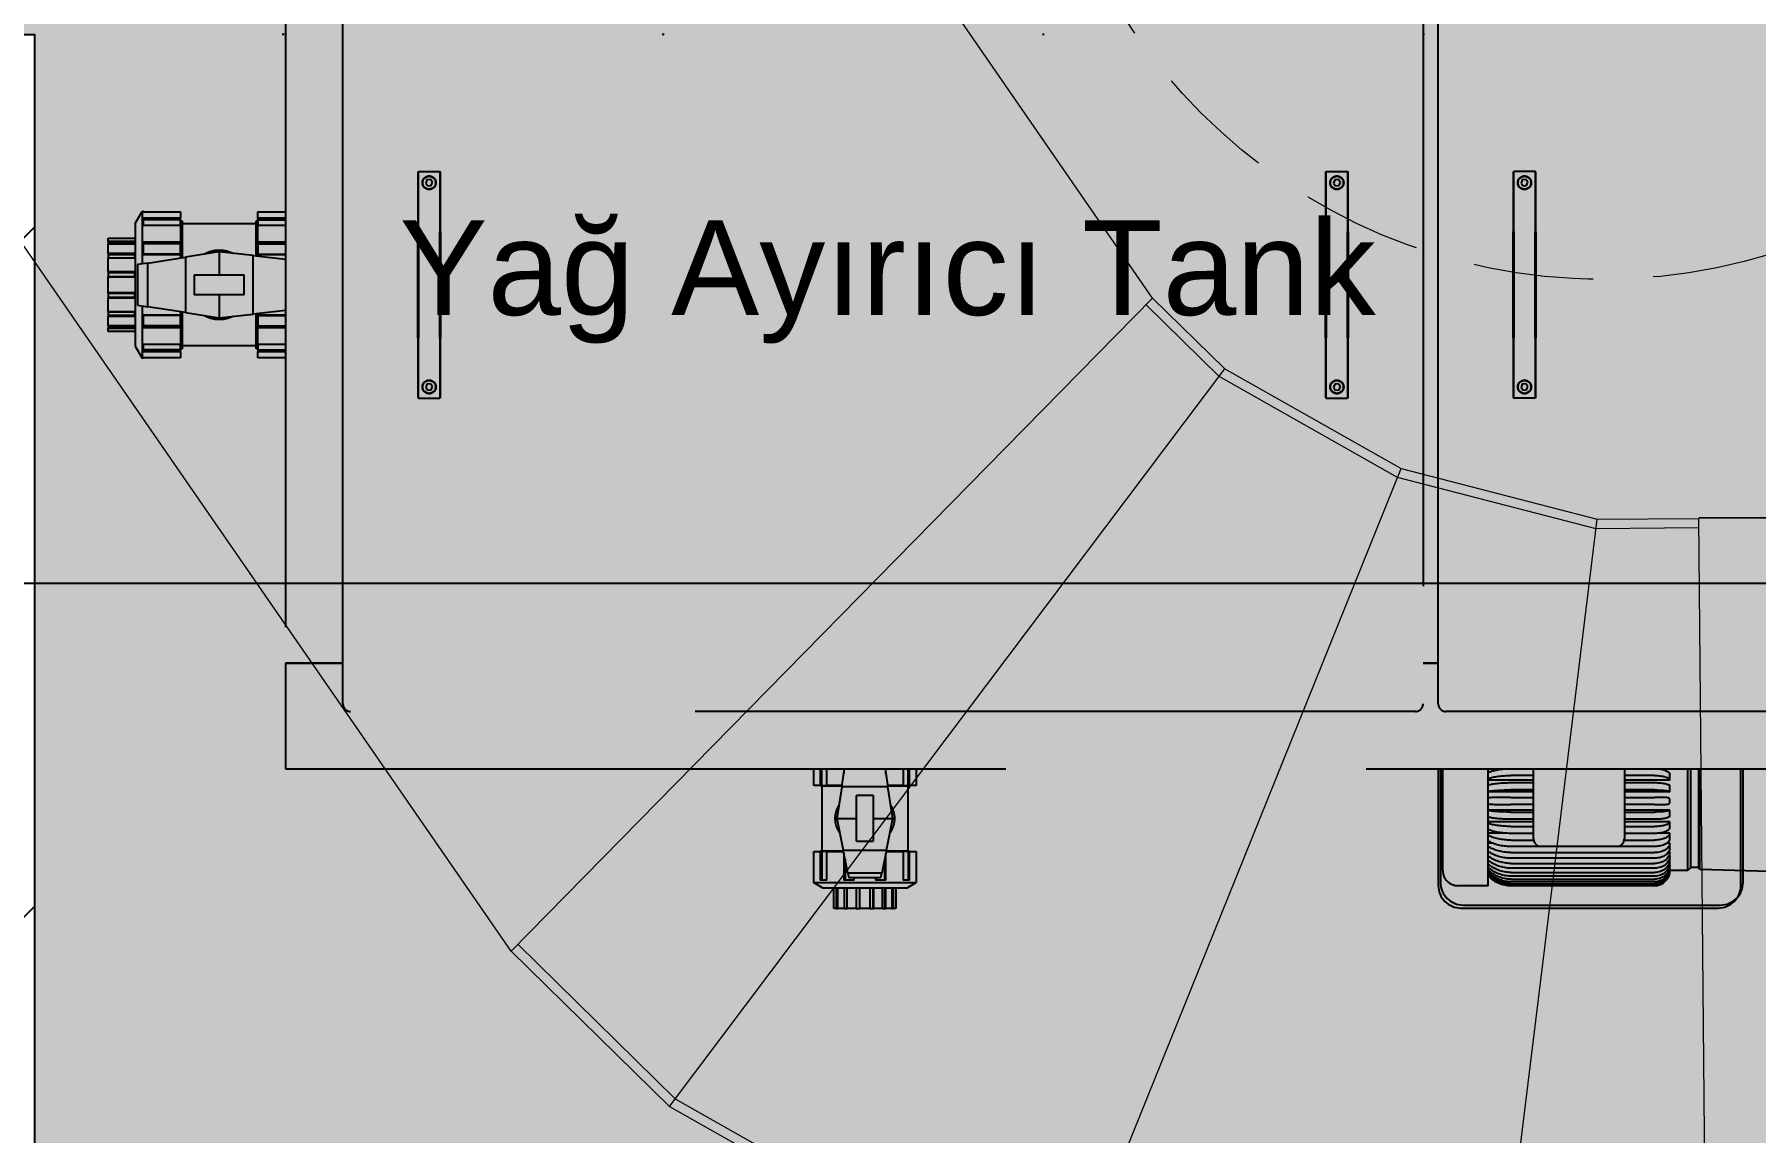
# Model space of a CAD drawing. Header units: centimetres. Extents: x 405564 to 502064, y 46284 to 60634.
# Drawn here: x 485649.7 to 485740.8, y 56074.5 to 56132.6 of the extents above; entities that cross this region are included whole.
import ezdxf
from ezdxf.enums import TextEntityAlignment as Align

# ---------------------------------------------------------------- set-up
doc = ezdxf.new("R2010")
doc.units = ezdxf.units.CM
for name, pattern in [('ACAD_ISO07W100', [3, 0, -3]), ('DOT', [0.25, 0, -0.25]), ('HIDDEN', [9.525, 6.35, -3.175]), ('HIDDENX2', [19.05, 12.7, -6.35])]:
    doc.linetypes.add(name, pattern=pattern)
doc.layers.get('0').update_dxf_attribs({"color": 8, "lineweight": 9})
for name, color, linetype, lineweight in [('0-KRCN-AYDINLATMA-130426', 8, 'Continuous', 9), ('0-KRCN-MİMARİ-220526', 8, 'Continuous', 9), ('Visible (ISO)', 8, 'Continuous', 18)]:
    doc.layers.add(name, color=color, linetype=linetype, lineweight=lineweight)
for name, color, linetype in [('AS_DOS_TERAS_UST', 8, 'ACAD_ISO07W100'), ('AS_NOT_MIMARI', 8, 'Continuous'), ('AS_TA_BETONARME', 5, 'Continuous'), ('AS_TA_TARAMA', 8, 'Continuous')]:
    doc.layers.add(name, color=color, linetype=linetype)
doc.styles.add('2', font='arial.ttf', dxfattribs={"width": 0.9, "height": 200})
doc.styles.add('SI', font='ISOCP.shx')

# ---------------------------------------------------------------- blocks, each defined once
blk = doc.blocks.new('KD')
at = {"layer": '0-KRCN-AYDINLATMA-130426'}
for p, q in [((0, 5), (-4.33, -2.5)), ((4.33, -2.5), (0, 5)), ((4.33, -2.5), (-4.33, -2.5))]:
    blk.add_line(p, q, dxfattribs=at)
at = {"layer": '0-KRCN-AYDINLATMA-130426', "linetype": 'HIDDEN'}
blk.add_circle((0, 0), 30, dxfattribs=at)
at = {"layer": '0-KRCN-AYDINLATMA-130426'}
blk.add_circle((0, 0), 5, dxfattribs=at)
at = {"layer": '0-KRCN-AYDINLATMA-130426', "style": '2'}
blk.add_text('D', height=3.362, dxfattribs=at).set_placement((0, 0), align=Align.MIDDLE_CENTER)
blk = doc.blocks.new('G$C546873DE')
at = {"layer": '0-KRCN-AYDINLATMA-130426'}
blk.add_blockref('KD', (15168.596, 9015.601), dxfattribs=at)
blk = doc.blocks.new('A$Cdfb98813')
h = blk.add_hatch()
h.set_pattern_fill('ANGLE', color=256)
h.set_pattern_definition([(0, (-482318.783, -59032.118), (0, 6.985), [5.08, -1.905]), (90, (-482318.783, -59032.118), (-6.985, 4e-16), [5.08, -1.905])])
h.paths.add_polyline_path([(2235.139, -683), (325.139, -683), (325.139, -933.015), (2235.139, -933.015)])
h.paths.add_polyline_path([(800, -700), (900, -700), (900, -800), (800, -800)], flags=16)
h.paths.add_polyline_path([(1700, -700), (1800, -700), (1800, -800), (1700, -800)], flags=16)
at = {"linetype": 'HIDDENX2', "ltscale": 3}
for p, q in [((1816.312, -735.395), (1816.312, -691.075)), ((1873.432, -691.075), (1873.432, -735.395)), ((1874.232, -735.395), (1874.232, -691.075)), ((1813.272, -693.235), (1813.272, -733.235)), ((1820.272, -707.275), (1820.312, -707.235)), ((1820.272, -707.275), (1820.272, -710.435)), ((1820.312, -710.435), (1820.312, -707.235)), ((1820.312, -707.235), (1821.432, -707.235)), ((1820.758, -707.69), (1820.689, -707.861)), ((1820.689, -707.861), (1820.803, -708.007)), ((1820.941, -707.664), (1820.758, -707.69)), ((1820.803, -708.007), (1820.986, -707.981)), ((1821.055, -707.809), (1820.941, -707.664)), ((1820.986, -707.981), (1821.055, -707.809)), ((1821.472, -707.275), (1821.432, -707.235)), ((1821.432, -707.235), (1821.432, -710.435)), ((1821.472, -710.435), (1821.472, -707.275)), ((1868.272, -707.275), (1868.312, -707.235)), ((1868.272, -707.275), (1868.272, -710.435)), ((1868.312, -710.435), (1868.312, -707.235)), ((1868.312, -707.235), (1869.432, -707.235)), ((1868.758, -707.69), (1868.689, -707.861)), ((1868.689, -707.861), (1868.803, -708.007)), ((1868.941, -707.664), (1868.758, -707.69)), ((1868.803, -708.007), (1868.986, -707.981)), ((1869.055, -707.809), (1868.941, -707.664)), ((1868.986, -707.981), (1869.055, -707.809)), ((1869.472, -707.275), (1869.432, -707.235)), ((1869.432, -707.235), (1869.432, -710.435)), ((1869.472, -710.435), (1869.472, -707.275)), ((1878.192, -707.275), (1878.232, -707.235)), ((1878.192, -707.275), (1878.192, -710.435)), ((1878.232, -710.435), (1878.232, -707.235)), ((1879.352, -707.235), (1878.232, -707.235)), ((1878.678, -707.69), (1878.609, -707.861)), ((1878.609, -707.861), (1878.723, -708.006)), ((1878.861, -707.664), (1878.678, -707.69)), ((1878.723, -708.006), (1878.906, -707.981)), ((1878.975, -707.81), (1878.861, -707.664)), ((1878.906, -707.981), (1878.975, -707.81)), ((1879.392, -707.275), (1879.352, -707.235)), ((1879.352, -707.235), (1879.352, -710.435)), ((1879.392, -710.435), (1879.392, -707.275)), ((1805.332, -709.995), (1805.702, -709.355)), ((1805.702, -709.355), (1805.702, -712.128)), ((1805.772, -709.355), (1805.702, -709.355)), ((1805.772, -709.374), (1805.772, -709.355)), ((1805.772, -709.374), (1807.732, -709.374)), ((1807.732, -709.702), (1805.772, -709.702)), ((1805.772, -710.08), (1805.772, -709.702)), ((1807.732, -709.791), (1805.772, -709.791)), ((1807.732, -709.374), (1807.732, -709.702)), ((1807.732, -709.791), (1807.732, -709.702)), ((1807.732, -710.08), (1807.732, -709.791)), ((1807.732, -709.859), (1807.812, -709.859)), ((1807.812, -709.859), (1807.812, -711.794)), ((1811.732, -711.707), (1811.732, -709.859)), ((1811.812, -709.859), (1811.732, -709.859)), ((1811.812, -709.702), (1811.812, -709.374)), ((1811.812, -709.374), (1813.272, -709.374)), ((1813.272, -709.702), (1811.812, -709.702)), ((1811.812, -709.702), (1811.812, -709.791)), ((1811.812, -709.791), (1813.272, -709.791)), ((1811.812, -709.791), (1811.812, -710.08)), ((1803.892, -710.944), (1803.892, -710.759)), ((1803.892, -710.759), (1805.284, -710.759)), ((1805.284, -710.755), (1805.284, -710.759)), ((1805.284, -710.755), (1805.332, -710.755)), ((1805.332, -709.995), (1805.332, -716.475)), ((1805.772, -710.08), (1807.732, -710.08)), ((1807.732, -710.08), (1807.732, -710.977)), ((1811.732, -710.007), (1807.812, -710.007)), ((1811.812, -710.977), (1811.812, -710.08)), ((1811.812, -710.08), (1813.272, -710.08)), ((1820.272, -716.035), (1820.272, -710.435)), ((1820.312, -710.435), (1820.312, -716.035)), ((1821.432, -716.035), (1821.432, -710.435)), ((1821.472, -710.435), (1821.472, -716.035)), ((1868.272, -716.035), (1868.272, -710.435)), ((1868.312, -710.435), (1868.312, -716.035)), ((1869.432, -716.035), (1869.432, -710.435)), ((1869.472, -710.435), (1869.472, -716.035)), ((1878.192, -716.035), (1878.192, -710.435)), ((1878.232, -710.435), (1878.232, -716.035)), ((1879.352, -716.035), (1879.352, -710.435)), ((1879.392, -710.435), (1879.392, -716.035)), ((1805.284, -710.944), (1803.892, -710.944)), ((1803.892, -710.944), (1803.892, -710.985)), ((1803.892, -710.985), (1803.892, -711.065)), ((1803.892, -710.985), (1805.284, -710.985)), ((1803.892, -711.583), (1803.892, -711.065)), ((1803.892, -711.065), (1805.284, -711.065)), ((1805.284, -711.583), (1803.892, -711.583)), ((1803.892, -711.583), (1803.892, -711.624)), ((1803.892, -711.624), (1803.892, -711.799)), ((1803.892, -711.624), (1805.284, -711.624)), ((1805.284, -710.944), (1805.284, -711.065)), ((1805.284, -711.583), (1805.284, -711.8)), ((1807.732, -710.977), (1805.772, -710.977)), ((1805.772, -711.632), (1805.772, -710.977)), ((1807.732, -711.062), (1805.772, -711.062)), ((1807.732, -711.616), (1805.772, -711.616)), ((1805.772, -711.632), (1807.732, -711.632)), ((1807.732, -711.062), (1807.732, -710.977)), ((1807.732, -711.616), (1807.732, -711.062)), ((1807.732, -711.632), (1807.732, -711.616)), ((1807.732, -711.632), (1807.732, -711.806)), ((1809.772, -711.483), (1807.981, -711.767)), ((1811.564, -711.687), (1809.772, -711.483)), ((1809.772, -711.483), (1809.772, -712.71)), ((1811.564, -711.687), (1813.272, -711.882)), ((1811.564, -714.783), (1811.564, -711.687)), ((1813.272, -710.977), (1811.812, -710.977)), ((1811.812, -710.977), (1811.812, -711.062)), ((1811.812, -711.062), (1811.812, -711.616)), ((1811.812, -711.062), (1813.272, -711.062)), ((1811.812, -711.616), (1811.812, -711.632)), ((1811.812, -711.616), (1813.272, -711.616)), ((1811.812, -711.716), (1811.812, -711.632)), ((1811.812, -711.632), (1813.272, -711.632)), ((1803.892, -711.799), (1803.892, -711.8)), ((1803.892, -711.799), (1805.284, -711.799)), ((1803.892, -712.549), (1803.892, -711.8)), ((1803.892, -711.8), (1805.284, -711.8)), ((1805.284, -712.549), (1803.892, -712.549)), ((1803.892, -712.549), (1803.892, -712.582)), ((1803.892, -712.582), (1803.892, -712.801)), ((1803.892, -712.582), (1805.284, -712.582)), ((1805.284, -712.549), (1805.284, -712.82)), ((1806, -712.081), (1805.452, -712.167)), ((1805.452, -712.167), (1805.452, -714.303)), ((1806, -712.081), (1807.981, -711.767)), ((1806, -714.39), (1806, -712.081)), ((1807.981, -711.767), (1807.981, -714.703)), ((1803.892, -712.801), (1803.892, -712.82)), ((1803.892, -712.801), (1805.284, -712.801)), ((1803.892, -713.651), (1803.892, -712.82)), ((1803.892, -712.82), (1805.284, -712.82)), ((1808.447, -712.71), (1811.098, -712.71)), ((1808.447, -712.71), (1808.447, -713.761)), ((1811.098, -713.761), (1811.098, -712.71)), ((1805.284, -713.651), (1803.892, -713.651)), ((1803.892, -713.651), (1803.892, -713.67)), ((1803.892, -713.67), (1803.892, -713.888)), ((1803.892, -713.67), (1805.284, -713.67)), ((1803.892, -713.888), (1803.892, -713.922)), ((1803.892, -713.888), (1805.284, -713.888)), ((1803.892, -714.67), (1803.892, -713.922)), ((1803.892, -713.922), (1805.284, -713.922)), ((1805.284, -713.651), (1805.284, -713.922)), ((1805.452, -714.303), (1806, -714.39)), ((1805.702, -714.342), (1805.702, -717.115)), ((1807.981, -714.703), (1806, -714.39)), ((1811.098, -713.761), (1808.447, -713.761)), ((1809.772, -713.761), (1809.772, -714.987)), ((1805.284, -714.67), (1803.892, -714.67)), ((1803.892, -714.67), (1803.892, -714.671)), ((1803.892, -714.671), (1803.892, -714.847)), ((1803.892, -714.671), (1805.284, -714.671)), ((1803.892, -714.847), (1803.892, -714.888)), ((1803.892, -714.847), (1805.284, -714.847)), ((1803.892, -715.406), (1803.892, -714.888)), ((1803.892, -714.888), (1805.284, -714.888)), ((1805.284, -714.67), (1805.284, -714.888)), ((1807.732, -714.838), (1805.772, -714.838)), ((1805.772, -715.494), (1805.772, -714.838)), ((1807.732, -714.854), (1805.772, -714.854)), ((1807.732, -714.664), (1807.732, -714.838)), ((1807.732, -714.854), (1807.732, -714.838)), ((1807.732, -715.408), (1807.732, -714.854)), ((1807.812, -714.677), (1807.812, -716.611)), ((1807.981, -714.703), (1809.772, -714.987)), ((1809.772, -714.987), (1811.564, -714.783)), ((1813.272, -714.588), (1811.564, -714.783)), ((1811.732, -716.611), (1811.732, -714.764)), ((1811.812, -714.838), (1811.812, -714.755)), ((1813.272, -714.838), (1811.812, -714.838)), ((1811.812, -714.838), (1811.812, -714.854)), ((1811.812, -714.854), (1811.812, -715.408)), ((1811.812, -714.854), (1813.272, -714.854)), ((1805.284, -715.406), (1803.892, -715.406)), ((1803.892, -715.406), (1803.892, -715.486)), ((1803.892, -715.486), (1803.892, -715.526)), ((1803.892, -715.486), (1805.284, -715.486)), ((1803.892, -715.711), (1803.892, -715.526)), ((1803.892, -715.526), (1805.284, -715.526)), ((1805.284, -715.711), (1803.892, -715.711)), ((1805.284, -715.406), (1805.284, -715.526)), ((1805.284, -715.711), (1805.284, -715.715)), ((1805.284, -715.715), (1805.332, -715.715)), ((1807.732, -715.408), (1805.772, -715.408)), ((1805.772, -715.494), (1807.732, -715.494)), ((1807.732, -715.494), (1807.732, -715.408)), ((1807.732, -715.494), (1807.732, -716.39)), ((1811.812, -715.408), (1811.812, -715.494)), ((1811.812, -715.408), (1813.272, -715.408)), ((1811.812, -716.39), (1811.812, -715.494)), ((1811.812, -715.494), (1813.272, -715.494)), ((1820.272, -716.035), (1820.272, -719.195)), ((1820.312, -719.235), (1820.312, -716.035)), ((1821.432, -716.035), (1821.432, -719.235)), ((1821.472, -719.195), (1821.472, -716.035)), ((1868.272, -716.035), (1868.272, -719.195)), ((1868.312, -719.235), (1868.312, -716.035)), ((1869.432, -716.035), (1869.432, -719.235)), ((1869.472, -719.195), (1869.472, -716.035)), ((1878.192, -716.035), (1878.192, -719.195)), ((1878.232, -719.235), (1878.232, -716.035)), ((1879.352, -716.035), (1879.352, -719.235)), ((1879.392, -719.195), (1879.392, -716.035)), ((1805.332, -716.475), (1805.702, -717.115)), ((1805.772, -717.115), (1805.702, -717.115)), ((1807.732, -716.39), (1805.772, -716.39)), ((1805.772, -716.769), (1805.772, -716.39)), ((1807.732, -716.679), (1805.772, -716.679)), ((1805.772, -716.769), (1807.732, -716.769)), ((1807.732, -717.097), (1805.772, -717.097)), ((1805.772, -717.115), (1805.772, -717.097)), ((1807.732, -716.679), (1807.732, -716.39)), ((1807.732, -716.611), (1807.812, -716.611)), ((1807.732, -716.769), (1807.732, -716.679)), ((1807.732, -716.769), (1807.732, -717.097)), ((1811.732, -716.463), (1807.812, -716.463)), ((1811.812, -716.611), (1811.732, -716.611)), ((1813.272, -716.39), (1811.812, -716.39)), ((1811.812, -716.39), (1811.812, -716.679)), ((1811.812, -716.679), (1811.812, -716.769)), ((1811.812, -716.679), (1813.272, -716.679)), ((1811.812, -717.097), (1811.812, -716.769)), ((1811.812, -716.769), (1813.272, -716.769)), ((1813.272, -717.097), (1811.812, -717.097)), ((1820.758, -718.49), (1820.689, -718.661)), ((1820.689, -718.661), (1820.803, -718.807)), ((1820.941, -718.464), (1820.758, -718.49)), ((1820.803, -718.807), (1820.986, -718.781)), ((1821.055, -718.609), (1820.941, -718.464)), ((1820.986, -718.781), (1821.055, -718.609)), ((1868.758, -718.49), (1868.689, -718.661)), ((1868.689, -718.661), (1868.803, -718.807)), ((1868.941, -718.464), (1868.758, -718.49)), ((1868.803, -718.807), (1868.986, -718.781)), ((1869.055, -718.609), (1868.941, -718.464)), ((1868.986, -718.781), (1869.055, -718.609)), ((1878.678, -718.49), (1878.609, -718.661)), ((1878.609, -718.661), (1878.723, -718.806)), ((1878.861, -718.464), (1878.678, -718.49)), ((1878.723, -718.806), (1878.906, -718.781)), ((1878.975, -718.61), (1878.861, -718.464)), ((1878.906, -718.781), (1878.975, -718.61)), ((1820.272, -719.195), (1820.312, -719.235)), ((1820.312, -719.235), (1821.432, -719.235)), ((1821.472, -719.195), (1821.432, -719.235)), ((1868.272, -719.195), (1868.312, -719.235)), ((1868.312, -719.235), (1869.432, -719.235)), ((1869.472, -719.195), (1869.432, -719.235)), ((1878.192, -719.195), (1878.232, -719.235)), ((1879.352, -719.235), (1878.232, -719.235)), ((1879.392, -719.195), (1879.352, -719.235)), ((1816.312, -733.235), (1813.272, -733.235)), ((1813.272, -733.235), (1813.272, -738.835)), ((1813.272, -733.235), (1816.312, -733.235)), ((1874.232, -733.235), (1873.432, -733.235)), ((1873.432, -733.235), (1874.232, -733.235)), ((1873.032, -735.795), (1816.712, -735.795)), ((1901.032, -735.795), (1874.632, -735.795)), ((1813.272, -738.835), (1904.472, -738.835)), ((1841.207, -739.711), (1841.207, -738.835)), ((1841.555, -738.835), (1841.555, -739.711)), ((1841.629, -739.711), (1841.629, -738.835)), ((1841.893, -739.711), (1841.893, -738.835)), ((1842.693, -739.783), (1842.843, -738.835)), ((1842.803, -738.835), (1842.803, -739.09)), ((1844.981, -738.835), (1845.131, -739.783)), ((1845.022, -739.09), (1845.022, -738.835)), ((1845.931, -738.835), (1845.931, -739.711)), ((1846.195, -739.711), (1846.195, -738.835)), ((1846.269, -739.711), (1846.269, -738.835)), ((1846.617, -738.835), (1846.617, -739.711)), ((1874.232, -738.835), (1874.232, -744.995)), ((1874.352, -738.835), (1874.352, -744.835)), ((1874.472, -744.211), (1874.472, -738.835)), ((1876.872, -745.011), (1876.872, -738.835)), ((1879.272, -742.531), (1879.272, -738.835)), ((1884.072, -738.835), (1884.072, -742.531)), ((1887.432, -744.211), (1887.432, -738.835)), ((1887.592, -744.051), (1887.592, -738.835)), ((1887.992, -738.835), (1887.992, -744.051)), ((1888.072, -744.131), (1888.072, -738.835)), ((1890.232, -744.995), (1890.232, -738.835)), ((1890.352, -744.835), (1890.352, -738.835)), ((1841.555, -739.711), (1841.207, -739.711)), ((1841.555, -739.711), (1841.629, -739.711)), ((1841.592, -739.711), (1841.592, -739.743)), ((1842.699, -739.743), (1841.592, -739.743)), ((1841.629, -739.711), (1841.893, -739.711)), ((1841.632, -739.743), (1841.632, -743.167)), ((1842.704, -739.711), (1841.893, -739.711)), ((1842.693, -739.783), (1842.428, -741.455)), ((1845.131, -739.783), (1842.693, -739.783)), ((1845.931, -739.711), (1845.12, -739.711)), ((1846.232, -739.743), (1845.125, -739.743)), ((1845.396, -741.455), (1845.131, -739.783)), ((1845.931, -739.711), (1846.195, -739.711)), ((1846.192, -739.743), (1846.192, -743.167)), ((1846.195, -739.711), (1846.269, -739.711)), ((1846.232, -739.711), (1846.232, -739.743)), ((1846.617, -739.711), (1846.269, -739.711)), ((1879.272, -739.425), (1876.872, -739.425)), ((1879.272, -739.184), (1878.072, -739.184)), ((1878.072, -739.562), (1879.272, -739.562)), ((1885.672, -739.184), (1884.072, -739.184)), ((1886.472, -739.425), (1884.072, -739.425)), ((1884.072, -739.562), (1885.672, -739.562)), ((1886.472, -739.425), (1886.472, -739.123)), ((1886.472, -740.051), (1886.472, -739.735)), ((1843.467, -742.661), (1843.467, -740.249)), ((1844.357, -740.249), (1843.467, -740.249)), ((1844.357, -740.249), (1844.357, -742.661)), ((1879.272, -740.051), (1876.872, -740.051)), ((1879.272, -739.946), (1878.072, -739.946)), ((1878.072, -740.339), (1879.272, -740.339)), ((1879.272, -740.723), (1878.072, -740.723)), ((1885.672, -739.946), (1884.072, -739.946)), ((1886.472, -740.051), (1884.072, -740.051)), ((1884.072, -740.339), (1885.672, -740.339)), ((1885.672, -740.723), (1884.072, -740.723)), ((1886.472, -740.612), (1886.472, -740.451)), ((1842.428, -741.455), (1842.768, -743.127)), ((1842.428, -741.455), (1843.467, -741.455)), ((1844.357, -741.455), (1845.396, -741.455)), ((1845.056, -743.127), (1845.396, -741.455)), ((1879.272, -741.012), (1876.872, -741.012)), ((1879.272, -741.638), (1876.872, -741.638)), ((1878.072, -741.116), (1879.272, -741.116)), ((1879.272, -741.501), (1878.072, -741.501)), ((1886.472, -741.012), (1884.072, -741.012)), ((1884.072, -741.116), (1885.672, -741.116)), ((1885.672, -741.501), (1884.072, -741.501)), ((1886.472, -741.638), (1884.072, -741.638)), ((1886.472, -741.328), (1886.472, -741.012)), ((1886.472, -741.939), (1886.472, -741.638)), ((1877.718, -742.23), (1876.872, -742.23)), ((1878.072, -741.878), (1879.272, -741.878)), ((1879.272, -742.246), (1878.072, -742.246)), ((1878.072, -742.6), (1879.278, -742.6)), ((1884.066, -742.6), (1885.672, -742.6)), ((1884.072, -741.878), (1885.672, -741.878)), ((1885.672, -742.246), (1884.072, -742.246)), ((1886.472, -742.23), (1885.921, -742.23)), ((1886.472, -742.508), (1886.472, -742.23)), ((1841.207, -744.719), (1841.207, -743.199)), ((1841.207, -743.199), (1841.555, -743.199)), ((1841.555, -743.199), (1841.555, -744.719)), ((1841.629, -743.199), (1841.555, -743.199)), ((1841.592, -743.167), (1842.776, -743.167)), ((1841.592, -743.199), (1841.592, -743.167)), ((1841.893, -743.199), (1841.629, -743.199)), ((1841.629, -743.199), (1841.629, -744.719)), ((1841.893, -744.719), (1841.893, -743.199)), ((1841.893, -743.199), (1842.783, -743.199)), ((1843.017, -744.349), (1842.768, -743.127)), ((1842.768, -743.127), (1845.056, -743.127)), ((1842.803, -743.297), (1842.803, -744.719)), ((1843.467, -742.661), (1844.357, -742.661)), ((1845.056, -743.127), (1844.807, -744.349)), ((1845.022, -744.719), (1845.022, -743.297)), ((1845.041, -743.199), (1845.931, -743.199)), ((1845.048, -743.167), (1846.232, -743.167)), ((1845.931, -743.199), (1845.931, -744.719)), ((1846.195, -743.199), (1845.931, -743.199)), ((1846.195, -743.199), (1846.195, -744.719)), ((1846.269, -743.199), (1846.195, -743.199)), ((1846.232, -743.199), (1846.232, -743.167)), ((1846.269, -744.719), (1846.269, -743.199)), ((1846.269, -743.199), (1846.617, -743.199)), ((1846.617, -743.199), (1846.617, -744.719)), ((1877.125, -742.771), (1876.872, -742.771)), ((1876.945, -743.244), (1876.872, -743.244)), ((1885.672, -742.938), (1878.072, -742.938)), ((1878.072, -743.258), (1885.672, -743.258)), ((1885.672, -743.558), (1878.072, -743.558)), ((1883.672, -742.931), (1879.672, -742.931)), ((1886.472, -742.771), (1886.305, -742.771)), ((1886.472, -743.244), (1886.398, -743.244)), ((1886.472, -743.017), (1886.472, -742.771)), ((1886.472, -743.451), (1886.472, -743.244)), ((1842.866, -743.605), (1842.866, -744.719)), ((1843.017, -744.349), (1843.063, -744.575)), ((1844.807, -744.349), (1843.017, -744.349)), ((1844.761, -744.575), (1844.807, -744.349)), ((1844.959, -743.605), (1844.959, -744.719)), ((1878.072, -743.834), (1885.672, -743.834)), ((1885.672, -744.085), (1878.072, -744.085)), ((1878.072, -744.31), (1885.672, -744.31)), ((1886.472, -743.635), (1886.438, -743.635)), ((1886.472, -743.931), (1886.457, -743.931)), ((1886.472, -744.124), (1886.467, -744.124)), ((1886.472, -743.795), (1886.472, -743.635)), ((1886.472, -744.041), (1886.472, -743.931)), ((1886.472, -744.18), (1886.472, -744.124)), ((1886.472, -744.208), (1886.472, -744.208)), ((1886.472, -744.211), (1886.472, -744.208)), ((1887.432, -744.211), (1886.472, -744.211)), ((1887.592, -744.051), (1887.432, -744.211)), ((1887.992, -744.051), (1887.592, -744.051)), ((1887.992, -744.051), (1888.072, -744.131)), ((1888.072, -744.131), (1892.324, -744.253)), ((1841.207, -744.719), (1841.192, -744.719)), ((1841.192, -744.719), (1841.192, -744.842)), ((1841.192, -744.842), (1846.632, -744.842)), ((1841.672, -745.119), (1841.192, -744.842)), ((1841.893, -744.719), (1841.555, -744.719)), ((1841.672, -745.119), (1846.152, -745.119)), ((1842.276, -746.215), (1842.276, -745.119)), ((1842.392, -745.119), (1842.392, -746.215)), ((1842.418, -746.215), (1842.418, -745.119)), ((1842.483, -746.215), (1842.483, -745.119)), ((1843.35, -744.719), (1842.803, -744.719)), ((1842.809, -745.119), (1842.809, -746.215)), ((1842.836, -746.215), (1842.836, -745.119)), ((1842.973, -746.215), (1842.973, -745.119)), ((1842.974, -746.215), (1842.974, -745.119)), ((1843.063, -744.575), (1844.761, -744.575)), ((1843.322, -744.575), (1843.322, -744.719)), ((1843.35, -744.719), (1843.35, -744.575)), ((1843.445, -745.119), (1843.445, -746.215)), ((1843.467, -746.215), (1843.467, -745.119)), ((1843.638, -746.215), (1843.638, -745.119)), ((1843.651, -746.215), (1843.651, -745.119)), ((1844.174, -745.119), (1844.174, -746.215)), ((1844.186, -746.215), (1844.186, -745.119)), ((1844.358, -746.215), (1844.358, -745.119)), ((1844.379, -746.215), (1844.379, -745.119)), ((1844.474, -744.575), (1844.474, -744.719)), ((1845.022, -744.719), (1844.474, -744.719)), ((1844.502, -744.575), (1844.502, -744.719)), ((1844.85, -745.119), (1844.85, -746.215)), ((1844.851, -746.215), (1844.851, -745.119)), ((1844.989, -746.215), (1844.989, -745.119)), ((1845.015, -746.215), (1845.015, -745.119)), ((1845.341, -745.119), (1845.341, -746.215)), ((1845.406, -746.215), (1845.406, -745.119)), ((1845.432, -746.215), (1845.432, -745.119)), ((1845.549, -745.119), (1845.549, -746.215)), ((1846.269, -744.719), (1845.931, -744.719)), ((1846.152, -745.119), (1846.632, -744.842)), ((1846.632, -744.719), (1846.617, -744.719)), ((1846.632, -744.719), (1846.632, -744.842)), ((1876.872, -745.011), (1875.272, -745.011)), ((1885.672, -744.505), (1878.072, -744.505)), ((1878.072, -744.67), (1885.672, -744.67)), ((1885.672, -744.804), (1878.072, -744.804)), ((1878.072, -744.905), (1885.672, -744.905)), ((1885.672, -744.973), (1878.072, -744.973)), ((1878.072, -745.007), (1885.672, -745.007)), ((1885.672, -745.011), (1878.072, -745.011)), ((1842.392, -746.215), (1842.276, -746.215)), ((1842.392, -746.215), (1842.418, -746.215)), ((1842.418, -746.215), (1842.483, -746.215)), ((1842.809, -746.215), (1842.483, -746.215)), ((1842.809, -746.215), (1842.836, -746.215)), ((1842.836, -746.215), (1842.973, -746.215)), ((1842.973, -746.215), (1842.974, -746.215)), ((1843.445, -746.215), (1842.974, -746.215)), ((1843.445, -746.215), (1843.467, -746.215)), ((1843.467, -746.215), (1843.638, -746.215)), ((1843.638, -746.215), (1843.651, -746.215)), ((1844.174, -746.215), (1843.651, -746.215)), ((1844.174, -746.215), (1844.186, -746.215)), ((1844.186, -746.215), (1844.358, -746.215)), ((1844.358, -746.215), (1844.379, -746.215)), ((1844.85, -746.215), (1844.379, -746.215)), ((1844.85, -746.215), (1844.851, -746.215)), ((1844.851, -746.215), (1844.989, -746.215)), ((1844.989, -746.215), (1845.015, -746.215)), ((1845.341, -746.215), (1845.015, -746.215)), ((1845.341, -746.215), (1845.406, -746.215)), ((1845.406, -746.215), (1845.432, -746.215)), ((1845.549, -746.215), (1845.432, -746.215)), ((1875.432, -746.195), (1889.032, -746.195)), ((1875.552, -746.035), (1889.152, -746.035))]:
    blk.add_line(p, q, dxfattribs=at)
blk.add_line((238.979, -729.015), (2268.933, -729.015))
blk.add_lwpolyline([(1700, -700), (1800, -700), (1800, -800), (1700, -800)], close=True)
blk.add_lwpolyline([(1888.413, -773.99), (1898.769, -773.99), (1898.769, -725.534), (1888.008, -725.579)])
for points in [[(1878.072, -740.339), (1877.986, -740.339), (1877.9, -740.34), (1877.815, -740.34), (1877.73, -740.341), (1877.646, -740.342), (1877.564, -740.343), (1877.484, -740.344), (1877.405, -740.346), (1877.329, -740.348), (1877.254, -740.35), (1877.183, -740.352), (1877.114, -740.354), (1877.049, -740.356), (1876.986, -740.359), (1876.927, -740.362), (1876.872, -740.365)], [(1876.872, -740.698), (1876.927, -740.701), (1876.987, -740.703), (1877.049, -740.706), (1877.115, -740.708), (1877.184, -740.711), (1877.255, -740.713), (1877.329, -740.715), (1877.406, -740.716), (1877.485, -740.718), (1877.565, -740.719), (1877.647, -740.721), (1877.731, -740.721), (1877.815, -740.722), (1877.9, -740.723), (1877.986, -740.723), (1878.072, -740.723)], [(1886.472, -740.451), (1886.47, -740.433), (1886.465, -740.417), (1886.457, -740.403), (1886.446, -740.391), (1886.436, -740.383), (1886.426, -740.377), (1886.418, -740.373), (1886.411, -740.371), (1886.388, -740.365), (1886.362, -740.361), (1886.332, -740.358), (1886.315, -740.356), (1886.296, -740.355), (1886.276, -740.353), (1886.254, -740.352), (1886.231, -740.351), (1886.206, -740.349), (1886.18, -740.348), (1886.152, -740.347), (1886.123, -740.346), (1886.093, -740.345), (1886.062, -740.344), (1886.03, -740.343), (1885.997, -740.343), (1885.963, -740.342), (1885.928, -740.341), (1885.893, -740.341), (1885.857, -740.34), (1885.82, -740.34), (1885.784, -740.34), (1885.747, -740.339), (1885.709, -740.339), (1885.672, -740.339)], [(1885.672, -740.723), (1885.709, -740.723), (1885.747, -740.723), (1885.784, -740.723), (1885.821, -740.722), (1885.857, -740.722), (1885.893, -740.722), (1885.928, -740.721), (1885.963, -740.721), (1885.997, -740.72), (1886.03, -740.719), (1886.062, -740.718), (1886.093, -740.717), (1886.123, -740.716), (1886.152, -740.715), (1886.179, -740.714), (1886.206, -740.713), (1886.231, -740.712), (1886.254, -740.71), (1886.276, -740.709), (1886.296, -740.708), (1886.315, -740.706), (1886.332, -740.705), (1886.363, -740.701), (1886.387, -740.698), (1886.411, -740.692), (1886.418, -740.689), (1886.426, -740.686), (1886.436, -740.68), (1886.446, -740.671), (1886.457, -740.66), (1886.465, -740.645), (1886.47, -740.629), (1886.472, -740.612)]]:
    blk.add_lwpolyline(points, dxfattribs=at)
for centre in [(1820.872, -707.835), (1868.872, -707.835), (1878.792, -707.835), (1820.872, -718.635), (1868.872, -718.635), (1878.792, -718.635)]:
    blk.add_circle(centre, 0.34, dxfattribs=at)
for centre, radius, start, end in [((1816.712, -735.395), 0.4, 180, 270), ((1873.032, -735.395), 0.4, 270, 0), ((1874.632, -735.395), 0.4, 180, 270), ((1879.672, -742.531), 0.4, 180, 270), ((1883.672, -742.531), 0.4, 270, 0), ((1875.272, -744.211), 0.8, 180, 270), ((1878.072, -743.411), 1.6, 221.40962, 270), ((1885.672, -744.211), 0.8, 270, 0), ((1875.432, -744.995), 1.2, 180, 270), ((1875.552, -744.835), 1.2, 180, 270), ((1889.032, -744.995), 1.2, 270, 0), ((1889.152, -744.835), 1.2, 270, 0)]:
    blk.add_arc(centre, radius, start, end, dxfattribs=at)
at = {"linetype": 'HIDDENX2', "ltscale": 3, "extrusion": (0, 0, -1)}
for centre, major_axis, ratio, start_param, end_param in [((1878.072, -739.429), (1.6, 0), 0.382683, 3.864327, 4.466468), ((1885.672, -739.123), (0.8, 0), 0.382683, 5.061062, 6.283185), ((1878.072, -739.665), (-1.6, 0), 0.300706, 0.722734, 1.570796), ((1878.072, -739.908), (1.6, 0), 0.21644, 3.864327, 4.712389), ((1885.672, -739.425), (0.8, 0), 0.300706, 4.712389, 6.283185), ((1885.672, -739.735), (0.8, 0), 0.21644, 4.712389, 6.283185), ((1878.072, -740.155), (-1.6, 0), 0.130526, 0.722734, 1.570796), ((1885.672, -740.051), (0.8, 0), 0.130526, 4.712389, 6.283185), ((1878.072, -740.907), (1.6, 0), 0.130526, 1.570796, 2.418858), ((1878.072, -741.155), (-1.6, 0), 0.21644, 4.712389, 5.560451), ((1878.072, -741.397), (1.6, 0), 0.300706, 1.570796, 2.418858), ((1885.672, -741.012), (0.8, 0), 0.130526, 0, 1.570796), ((1885.672, -741.328), (0.8, 0), 0.21644, 0, 1.570796), ((1885.672, -741.638), (0.8, 0), 0.300706, 0, 1.570796), ((1878.072, -741.633), (-1.6, 0), 0.382683, 4.712389, 5.560451), ((1878.072, -741.861), (1.6, 0), 0.461749, 1.570796, 2.418858), ((1878.072, -742.079), (-1.6, 0), 0.5373, 4.712389, 5.560451), ((1885.672, -741.939), (0.8, 0), 0.382683, 0, 1.570796), ((1885.672, -742.23), (0.8, 0), 0.461749, 0, 1.570796), ((1885.672, -742.508), (0.8, 0), 0.5373, 0, 1.570796), ((1878.072, -742.284), (1.6, 0), 0.608761, 1.570796, 2.418858), ((1878.072, -742.477), (-1.6, 0), 0.67559, 4.712389, 5.560451), ((1878.072, -742.655), (1.6, 0), 0.737277, 1.570796, 2.418858), ((1885.672, -742.771), (0.8, 0), 0.608761, 0, 1.570796), ((1885.672, -743.017), (0.8, 0), 0.67559, 0, 1.570796), ((1885.672, -743.244), (0.8, 0), 0.737277, 0, 1.570796), ((1885.672, -743.451), (0.8, 0), 0.793353, 0, 1.570796), ((1878.072, -742.816), (-1.6, 0), 0.793353, 4.712389, 5.560451), ((1878.072, -742.96), (1.6, 0), 0.843391, 1.570796, 2.418858), ((1878.072, -743.086), (-1.6, 0), 0.887011, 4.712389, 5.560451), ((1878.072, -743.192), (1.6, 0), 0.92388, 1.570796, 2.418858), ((1878.072, -743.278), (-1.6, 0), 0.953717, 4.712389, 5.560451), ((1878.072, -743.343), (1.6, 0), 0.976296, 1.570796, 2.418858), ((1878.072, -743.387), (-1.6, 0), 0.991445, 4.712389, 5.560451), ((1878.072, -743.408), (1.6, 0), 0.999048, 1.570796, 2.418858), ((1885.672, -743.635), (0.8, 0), 0.843391, 0, 1.570796), ((1885.672, -743.795), (0.8, 0), 0.887011, 0, 1.570796), ((1885.672, -743.931), (0.8, 0), 0.92388, 0, 1.570796), ((1885.672, -744.041), (0.8, 0), 0.953717, 0, 1.570796), ((1885.672, -744.124), (0.8, 0), 0.976296, 0, 1.570796), ((1885.672, -744.18), (0.8, 0), 0.991445, 0, 1.570796), ((1885.672, -744.208), (0.8, 0), 0.999048, 0, 1.570796)]:
    blk.add_ellipse(centre, major_axis=major_axis, ratio=ratio, start_param=start_param, end_param=end_param, dxfattribs=at)
at = {"linetype": 'HIDDENX2', "ltscale": 3}
for points, knots in [([(1820.872, -707.475), (1820.855, -707.475), (1820.837, -707.477), (1820.803, -707.482), (1820.787, -707.485), (1820.725, -707.503), (1820.683, -707.526), (1820.608, -707.584), (1820.573, -707.627), (1820.525, -707.726), (1820.512, -707.781), (1820.512, -707.878), (1820.52, -707.927), (1820.561, -708.023), (1820.593, -708.071), (1820.667, -708.133), (1820.702, -708.156), (1820.783, -708.187), (1820.828, -708.195), (1820.916, -708.195), (1820.961, -708.187), (1821.042, -708.156), (1821.077, -708.133), (1821.151, -708.071), (1821.184, -708.023), (1821.224, -707.927), (1821.232, -707.878), (1821.232, -707.781), (1821.22, -707.726), (1821.171, -707.627), (1821.136, -707.584), (1821.061, -707.526), (1821.019, -707.503), (1820.958, -707.485), (1820.941, -707.482), (1820.907, -707.477), (1820.889, -707.475), (1820.872, -707.475)], [0, 0, 0, 0, 0.063836, 0.063836, 0.127671, 0.127671, 0.35132, 0.35132, 0.698994, 0.698994, 1.046668, 1.046668, 1.321008, 1.321008, 1.595348, 1.595348, 1.759507, 1.759507, 1.923666, 1.923666, 2.087825, 2.087825, 2.251984, 2.251984, 2.526325, 2.526325, 2.800665, 2.800665, 3.148339, 3.148339, 3.496013, 3.496013, 3.719662, 3.719662, 3.783497, 3.783497, 3.847333, 3.847333, 3.847333, 3.847333]), ([(1868.872, -707.475), (1868.855, -707.475), (1868.837, -707.477), (1868.803, -707.482), (1868.787, -707.485), (1868.725, -707.503), (1868.683, -707.526), (1868.608, -707.584), (1868.573, -707.627), (1868.525, -707.726), (1868.512, -707.781), (1868.512, -707.878), (1868.52, -707.927), (1868.561, -708.023), (1868.593, -708.071), (1868.667, -708.133), (1868.702, -708.156), (1868.783, -708.187), (1868.828, -708.195), (1868.916, -708.195), (1868.961, -708.187), (1869.042, -708.156), (1869.077, -708.133), (1869.151, -708.071), (1869.184, -708.023), (1869.224, -707.927), (1869.232, -707.878), (1869.232, -707.781), (1869.22, -707.726), (1869.171, -707.627), (1869.136, -707.584), (1869.061, -707.526), (1869.019, -707.503), (1868.958, -707.485), (1868.941, -707.482), (1868.907, -707.477), (1868.889, -707.475), (1868.872, -707.475)], [0, 0, 0, 0, 0.063836, 0.063836, 0.127671, 0.127671, 0.35132, 0.35132, 0.698994, 0.698994, 1.046668, 1.046668, 1.321008, 1.321008, 1.595348, 1.595348, 1.759507, 1.759507, 1.923666, 1.923666, 2.087825, 2.087825, 2.251984, 2.251984, 2.526325, 2.526325, 2.800665, 2.800665, 3.148339, 3.148339, 3.496013, 3.496013, 3.719662, 3.719662, 3.783497, 3.783497, 3.847333, 3.847333, 3.847333, 3.847333]), ([(1878.792, -708.195), (1878.836, -708.195), (1878.881, -708.187), (1878.962, -708.156), (1878.997, -708.133), (1879.071, -708.071), (1879.104, -708.023), (1879.144, -707.927), (1879.152, -707.878), (1879.152, -707.781), (1879.14, -707.726), (1879.091, -707.627), (1879.056, -707.584), (1878.981, -707.526), (1878.939, -707.503), (1878.878, -707.485), (1878.861, -707.482), (1878.827, -707.477), (1878.809, -707.475), (1878.775, -707.475), (1878.757, -707.477), (1878.723, -707.482), (1878.707, -707.485), (1878.645, -707.503), (1878.603, -707.526), (1878.528, -707.584), (1878.493, -707.627), (1878.445, -707.726), (1878.432, -707.781), (1878.432, -707.878), (1878.44, -707.927), (1878.481, -708.023), (1878.513, -708.071), (1878.587, -708.133), (1878.622, -708.156), (1878.703, -708.187), (1878.748, -708.195), (1878.792, -708.195)], [0, 0, 0, 0, 0.164159, 0.164159, 0.328318, 0.328318, 0.602658, 0.602658, 0.876998, 0.876998, 1.224672, 1.224672, 1.572347, 1.572347, 1.795995, 1.795995, 1.859831, 1.859831, 1.923666, 1.923666, 1.987502, 1.987502, 2.051337, 2.051337, 2.274986, 2.274986, 2.62266, 2.62266, 2.970334, 2.970334, 3.244674, 3.244674, 3.519014, 3.519014, 3.683174, 3.683174, 3.847333, 3.847333, 3.847333, 3.847333]), ([(1808.957, -711.612), (1808.998, -711.589), (1809.039, -711.568), (1809.19, -711.498), (1809.304, -711.459), (1809.536, -711.408), (1809.655, -711.395), (1809.772, -711.395), (1809.889, -711.395), (1810.008, -711.408), (1810.241, -711.459), (1810.355, -711.498), (1810.475, -711.554), (1810.488, -711.56), (1810.5, -711.566)], [-1.050102, -1.050102, -1.050102, -1.050102, -0.877236, -0.877236, -0.438618, -0.438618, 0, 0, 0, 0.438618, 0.438618, 0.877236, 0.877236, 0.928618, 0.928618, 0.928618, 0.928618]), ([(1809.772, -715.076), (1809.655, -715.076), (1809.536, -715.063), (1809.304, -715.011), (1809.19, -714.972), (1809.039, -714.903), (1808.998, -714.881), (1808.957, -714.858)], [6.938427, 6.938427, 6.938427, 6.938427, 7.377045, 7.377045, 7.815663, 7.815663, 7.98853, 7.98853, 7.98853, 7.98853]), ([(1810.5, -714.904), (1810.488, -714.91), (1810.475, -714.916), (1810.355, -714.972), (1810.241, -715.011), (1810.008, -715.063), (1809.889, -715.076), (1809.772, -715.076)], [6.0098098, 6.0098098, 6.0098098, 6.0098098, 6.0611918, 6.0611918, 6.4998096, 6.4998096, 6.9384274, 6.9384274, 6.9384274, 6.9384274]), ([(1820.872, -718.275), (1820.828, -718.275), (1820.783, -718.284), (1820.702, -718.315), (1820.667, -718.337), (1820.593, -718.4), (1820.561, -718.447), (1820.52, -718.544), (1820.512, -718.593), (1820.512, -718.689), (1820.525, -718.744), (1820.573, -718.843), (1820.608, -718.887), (1820.683, -718.944), (1820.725, -718.968), (1820.787, -718.985), (1820.803, -718.989), (1820.837, -718.994), (1820.855, -718.995), (1820.889, -718.995), (1820.907, -718.994), (1820.941, -718.989), (1820.958, -718.985), (1821.019, -718.968), (1821.061, -718.944), (1821.136, -718.887), (1821.171, -718.843), (1821.22, -718.744), (1821.232, -718.689), (1821.232, -718.593), (1821.224, -718.544), (1821.184, -718.447), (1821.151, -718.4), (1821.077, -718.337), (1821.042, -718.315), (1820.961, -718.284), (1820.916, -718.275), (1820.872, -718.275)], [0, 0, 0, 0, 0.164159, 0.164159, 0.328318, 0.328318, 0.602658, 0.602658, 0.876998, 0.876998, 1.224672, 1.224672, 1.572347, 1.572347, 1.795995, 1.795995, 1.859831, 1.859831, 1.923666, 1.923666, 1.987502, 1.987502, 2.051337, 2.051337, 2.274986, 2.274986, 2.62266, 2.62266, 2.970334, 2.970334, 3.244674, 3.244674, 3.519014, 3.519014, 3.683174, 3.683174, 3.847333, 3.847333, 3.847333, 3.847333]), ([(1868.872, -718.275), (1868.828, -718.275), (1868.783, -718.284), (1868.702, -718.315), (1868.667, -718.337), (1868.593, -718.4), (1868.561, -718.447), (1868.52, -718.544), (1868.512, -718.593), (1868.512, -718.689), (1868.525, -718.744), (1868.573, -718.843), (1868.608, -718.887), (1868.683, -718.944), (1868.725, -718.968), (1868.787, -718.985), (1868.803, -718.989), (1868.837, -718.994), (1868.855, -718.995), (1868.889, -718.995), (1868.907, -718.994), (1868.941, -718.989), (1868.958, -718.985), (1869.019, -718.968), (1869.061, -718.944), (1869.136, -718.887), (1869.171, -718.843), (1869.22, -718.744), (1869.232, -718.689), (1869.232, -718.593), (1869.224, -718.544), (1869.184, -718.447), (1869.151, -718.4), (1869.077, -718.337), (1869.042, -718.315), (1868.961, -718.284), (1868.916, -718.275), (1868.872, -718.275)], [0, 0, 0, 0, 0.164159, 0.164159, 0.328318, 0.328318, 0.602658, 0.602658, 0.876998, 0.876998, 1.224672, 1.224672, 1.572347, 1.572347, 1.795995, 1.795995, 1.859831, 1.859831, 1.923666, 1.923666, 1.987502, 1.987502, 2.051337, 2.051337, 2.274986, 2.274986, 2.62266, 2.62266, 2.970334, 2.970334, 3.244674, 3.244674, 3.519014, 3.519014, 3.683174, 3.683174, 3.847333, 3.847333, 3.847333, 3.847333]), ([(1878.792, -718.995), (1878.809, -718.995), (1878.827, -718.994), (1878.861, -718.989), (1878.878, -718.985), (1878.939, -718.968), (1878.981, -718.944), (1879.056, -718.887), (1879.091, -718.843), (1879.14, -718.744), (1879.152, -718.689), (1879.152, -718.593), (1879.144, -718.544), (1879.104, -718.447), (1879.071, -718.4), (1878.997, -718.337), (1878.962, -718.315), (1878.881, -718.284), (1878.836, -718.275), (1878.748, -718.275), (1878.703, -718.284), (1878.622, -718.315), (1878.587, -718.337), (1878.513, -718.4), (1878.481, -718.447), (1878.44, -718.544), (1878.432, -718.593), (1878.432, -718.689), (1878.445, -718.744), (1878.493, -718.843), (1878.528, -718.887), (1878.603, -718.944), (1878.645, -718.968), (1878.707, -718.985), (1878.723, -718.989), (1878.757, -718.994), (1878.775, -718.995), (1878.792, -718.995)], [0, 0, 0, 0, 0.063836, 0.063836, 0.127671, 0.127671, 0.35132, 0.35132, 0.698994, 0.698994, 1.046668, 1.046668, 1.321008, 1.321008, 1.595348, 1.595348, 1.759507, 1.759507, 1.923666, 1.923666, 2.087825, 2.087825, 2.251984, 2.251984, 2.526325, 2.526325, 2.800665, 2.800665, 3.148339, 3.148339, 3.496013, 3.496013, 3.719662, 3.719662, 3.783497, 3.783497, 3.847333, 3.847333, 3.847333, 3.847333]), ([(1842.582, -742.211), (1842.545, -742.156), (1842.512, -742.099), (1842.44, -741.949), (1842.406, -741.854), (1842.36, -741.658), (1842.348, -741.557), (1842.348, -741.455), (1842.348, -741.354), (1842.36, -741.253), (1842.406, -741.056), (1842.44, -740.961), (1842.5, -740.838), (1842.517, -740.805), (1842.536, -740.772)], [-1.013039, -1.013039, -1.013039, -1.013039, -0.759756, -0.759756, -0.379878, -0.379878, 0, 0, 0, 0.379878, 0.379878, 0.759756, 0.759756, 0.902659, 0.902659, 0.902659, 0.902659]), ([(1845.288, -740.772), (1845.307, -740.805), (1845.324, -740.838), (1845.384, -740.961), (1845.418, -741.056), (1845.464, -741.253), (1845.476, -741.354), (1845.476, -741.455)], [5.0549835, 5.0549835, 5.0549835, 5.0549835, 5.1978868, 5.1978868, 5.5777648, 5.5777648, 5.9576428, 5.9576428, 5.9576428, 5.9576428]), ([(1845.476, -741.455), (1845.476, -741.557), (1845.464, -741.658), (1845.418, -741.854), (1845.384, -741.949), (1845.312, -742.099), (1845.279, -742.156), (1845.242, -742.211)], [5.957643, 5.957643, 5.957643, 5.957643, 6.337521, 6.337521, 6.717399, 6.717399, 6.970682, 6.970682, 6.970682, 6.970682])]:
    blk.add_open_spline(points, degree=3, knots=knots, dxfattribs=at)
at = {"layer": 'Visible (ISO)'}
for p, q in [((1859.129, -713.932), (1813.179, -647.467)), ((1825.213, -748.466), (1779.263, -682.001)), ((1859.129, -713.932), (1825.213, -748.466)), ((1862.646, -718.086), (1858.779, -714.288)), ((1859.129, -713.932), (1862.949, -717.684)), ((1848.264, -737.183), (1862.949, -717.684)), ((1862.949, -717.684), (1872.27, -722.954)), ((1872.082, -723.421), (1862.646, -718.086)), ((1863.133, -745.59), (1872.27, -722.954)), ((1882.577, -726.132), (1872.082, -723.421)), ((1872.27, -722.954), (1882.638, -725.632)), ((1879.671, -749.861), (1882.638, -725.632)), ((1887.997, -726.083), (1882.577, -726.132)), ((1882.638, -725.632), (1887.992, -725.584)), ((1887.992, -725.584), (1888.429, -773.985)), ((1833.58, -756.682), (1848.264, -737.183)), ((1853.995, -768.225), (1863.133, -745.59)), ((1825.563, -748.11), (1833.882, -756.28)), ((1825.213, -748.466), (1833.58, -756.682)), ((1876.703, -774.091), (1879.671, -749.861)), ((1833.882, -756.28), (1854.184, -767.758)), ((1833.58, -756.682), (1853.995, -768.225))]:
    blk.add_line(p, q, dxfattribs=at)
at = {"ltscale": 0.1, "insert": (1845.113, -713.084), "char_height": 5, "width": 131.20364, "attachment_point": 5, "style": 'SI'}
blk.add_mtext('{\\fArial|b0|i0|c162|p34;\\C252;\\c9999763;Yağ Ayırıcı Tank}', dxfattribs=at)
blk = doc.blocks.new('A$C6A10306C')
at = {"layer": 'AS_TA_TARAMA'}
h = blk.add_hatch(dxfattribs=at)
h.set_pattern_fill('ANSI33', color=256, scale=4, angle=180)
h.set_pattern_definition([(225, (17560.68, -7819.299), (17.96051, -17.96051), []), (225, (17542.72, -7819.299), (17.96051, -17.96051), [12.7, -6.35])])
h.paths.add_polyline_path([(14985.68, -4501.454), (15085.68, -4501.454), (15085.68, -4601.454), (14985.68, -4601.454)])
at = {"layer": 'AS_DOS_TERAS_UST', "linetype": 'DOT', "ltscale": 80}
blk.add_line((15460.68, -4501.454), (15085.68, -4501.454), dxfattribs=at)
at = {"layer": 'AS_TA_BETONARME'}
blk.add_lwpolyline([(14985.68, -4501.454), (15085.68, -4501.454), (15085.68, -4601.454), (14985.68, -4601.454)], close=True, dxfattribs=at)
at = {"layer": 'AS_NOT_MIMARI'}
blk.add_blockref('A$Cdfb98813', (13285.68, -3801.454), dxfattribs=at)

msp = doc.modelspace()

# ---------------------------------------------------------------- block references
at = {"layer": '0-KRCN-AYDINLATMA-130426'}
msp.add_blockref('G$C546873DE', (470564.066, 47134.016), dxfattribs=at)

# ---------------------------------------------------------------- next in the draw order: block references
at = {"layer": '0-KRCN-MİMARİ-220526'}
msp.add_blockref('A$C6A10306C', (470564.066, 60634.016), dxfattribs=at)

doc.saveas('drawing.dxf')
